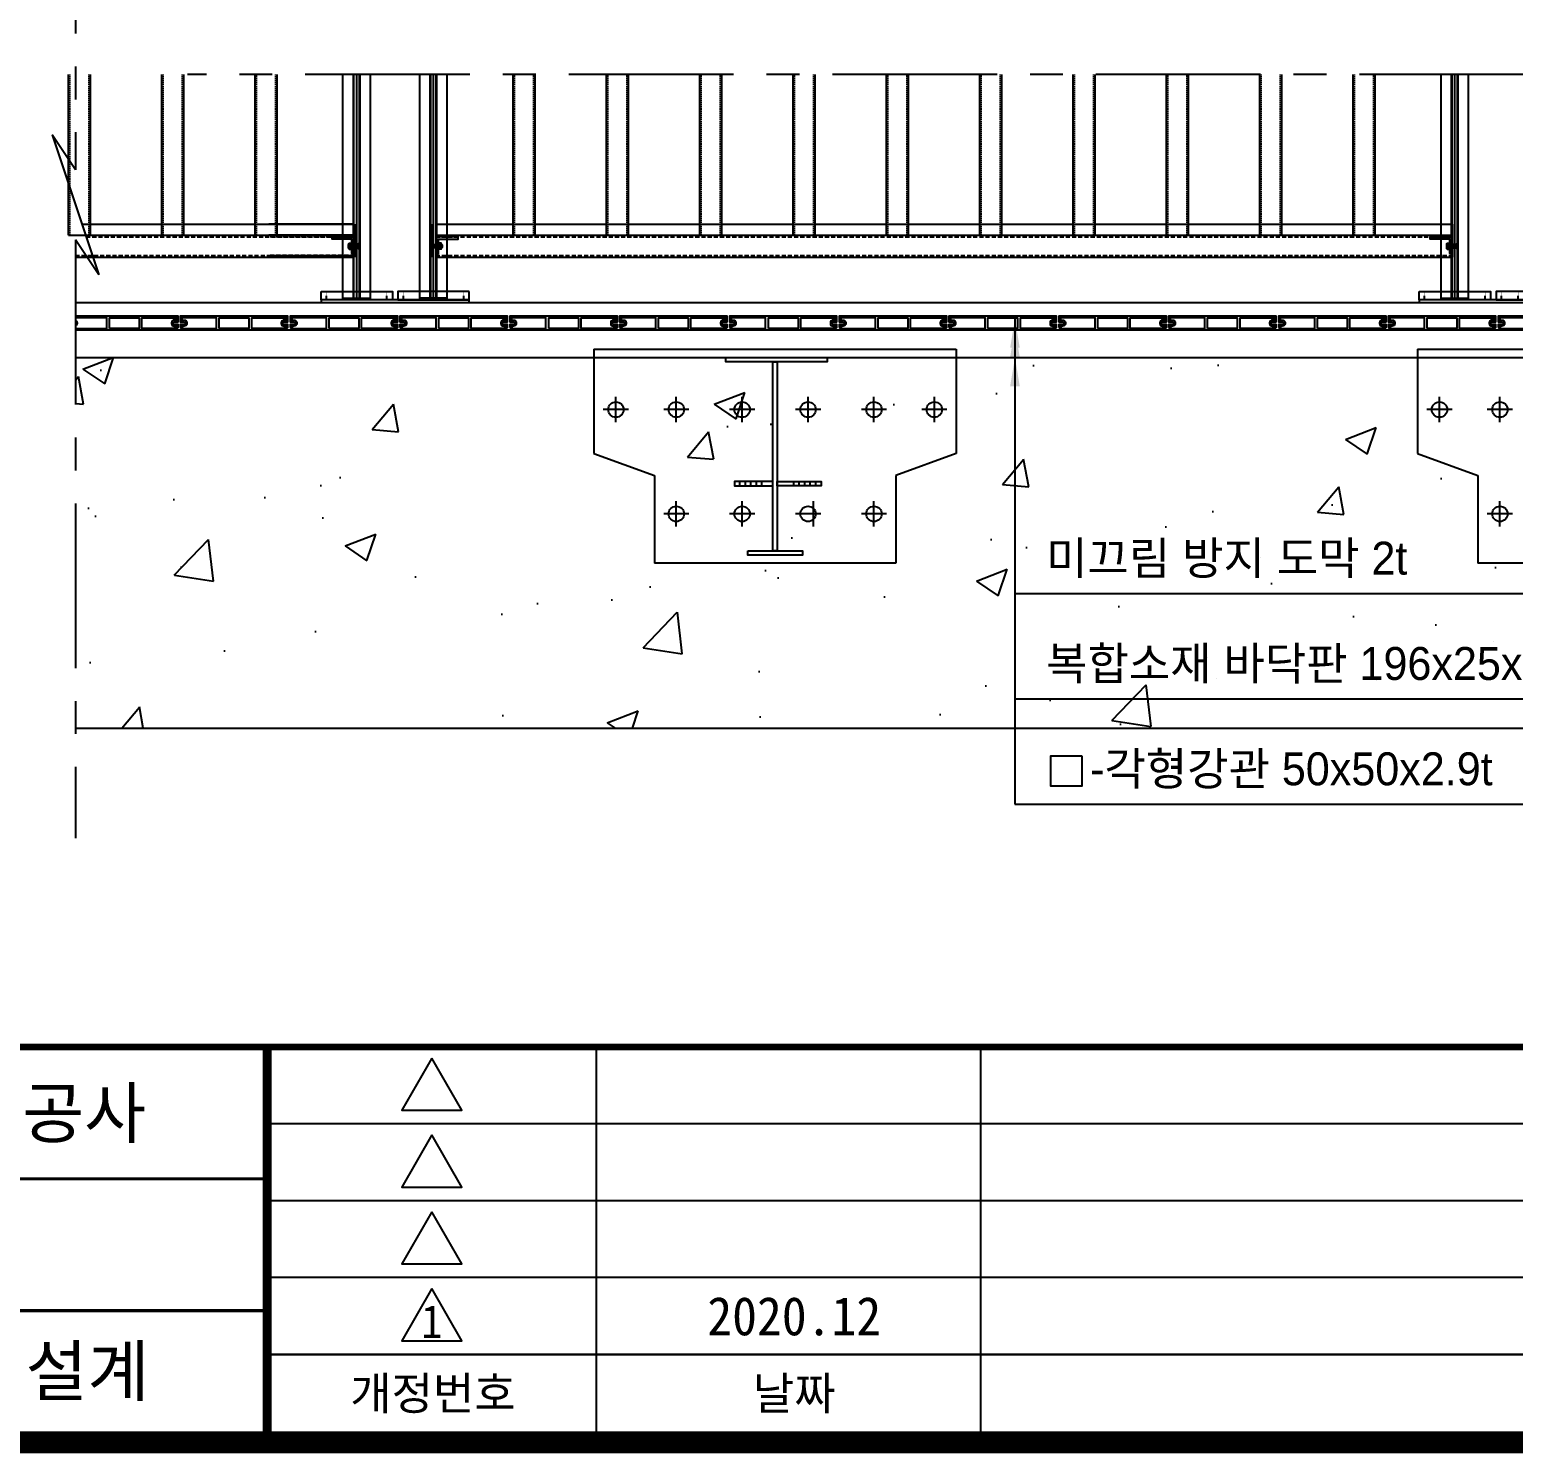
# Model space of a CAD drawing. Header units: millimetres. Extents: x 173610 to 224070, y -281283 to -269403.
# Drawn here: x 179277 to 181979, y -280903 to -278310 of the extents above; entities that cross this region are included whole.
import ezdxf
from ezdxf.enums import TextEntityAlignment as Align

# ---------------------------------------------------------------- set-up
doc = ezdxf.new("R2010")
doc.units = ezdxf.units.MM
for name, pattern in [('CENTER', [50.8, 31.75, -6.35, 6.35, -6.35]), ('CENTERX2', [4, 2.5, -0.5, 0.5, -0.5]), ('D_CENTER', [1.85, 1.5, -0.15, 0.05, -0.15]), ('HIDDEN', [0.375, 0.25, -0.125])]:
    doc.linetypes.add(name, pattern=pattern)
for name, color, linetype in [('CEN', 1, 'D_CENTER'), ('CEN01', 1, 'CENTER'), ('CX-BORD', 3, 'Continuous'), ('CX-BORD-LIN1', 4, 'Continuous'), ('CX-BORD-LIN2', 3, 'Continuous'), ('CX-BORD-TEX1', 7, 'Continuous'), ('CX-BORD-TEX2', 6, 'Continuous'), ('CX-BORD-TEX3', 4, 'Continuous'), ('DIM01', 1, 'Continuous'), ('DIM1', 1, 'Continuous'), ('TEXT02', 6, 'Continuous'), ('THIN', 3, 'Continuous'), ('TITLE01', 7, 'Continuous'), ('나사산', 1, 'Continuous'), ('난간기초', 4, 'Continuous'), ('난간발판', 4, 'Continuous'), ('은선', 2, 'HIDDEN'), ('중심선', 1, 'CENTER'), ('합성목재', 52, 'Continuous')]:
    doc.layers.add(name, color=color, linetype=linetype)
doc.styles.add('MLTMHTXT', font='Dotum_1.TTF')
doc.styles.add('TB_BTXT', font='H2GTRE_1.TTF')
doc.styles.add('TB_TEXT', font='')
doc.styles.add('돋움', font='Dotum_1.TTF')
doc.styles.get('TB_TEXT').set_extended_font_data('DotumChe')

# ---------------------------------------------------------------- blocks, each defined once
blk = doc.blocks.new('CXBLKA1')
at = {"layer": 'CX-BORD-LIN1', "const_width": 2}
blk.add_lwpolyline([(821, 20), (25, 20), (25, 574), (821, 574)], close=True, dxfattribs=at)
at = {"layer": 'CX-BORD-LIN1'}
for points, const_width in [([(821, 56), (25, 56)], 0.6), ([(305, 20), (305, 56)], 0.8)]:
    blk.add_lwpolyline(points, dxfattribs=dict(at, const_width=const_width))
at = {"layer": 'CX-BORD-LIN2'}
for p, q in [((335, 20), (335, 56)), ((370, 20), (370, 56))]:
    blk.add_line(p, q, dxfattribs=at)
for points in [[(320, 55), (317.26, 50.25), (322.74, 50.25)], [(320, 48), (317.26, 43.25), (322.74, 43.25)], [(320, 41), (317.26, 36.25), (322.74, 36.25)], [(320, 34), (317.26, 29.25), (322.74, 29.25)]]:
    blk.add_lwpolyline(points, close=True, dxfattribs=at)
for points in [[(611, 49), (305, 49)], [(611, 42), (305, 42)], [(611, 35), (305, 35)]]:
    blk.add_lwpolyline(points, dxfattribs=at)
for points, const_width in [([(305, 44), (145, 44)], 0.3), ([(305, 32), (145, 32)], 0.3), ([(611, 28), (305, 28)], 0.2)]:
    blk.add_lwpolyline(points, dxfattribs=dict(at, const_width=const_width))
at = {"layer": 'CX-BORD-TEX1', "style": 'TB_BTXT'}
blk.add_attdef('UD_TITLE', text='', height=10, dxfattribs=at).set_placement((423, 553), align=Align.MIDDLE_CENTER)
at = {"layer": 'CX-BORD-TEX1', "style": 'MLTMHTXT', "width": 0.8, "flags": 4}
blk.add_attdef('EI_NAME', (69.69, 43.65), '', height=6, dxfattribs=at)
at = {"layer": 'CX-BORD-TEX1', "style": 'TB_BTXT', "flags": 4}
blk.add_attdef('CI_NAME', text='', height=5, dxfattribs=at).set_placement((85, 28), align=Align.MIDDLE_CENTER)
at = {"layer": 'CX-BORD-TEX2', "style": 'TB_BTXT'}
blk.add_attdef('PI_CNAME', text='', height=5, dxfattribs=at).set_placement((40, 552), align=Align.BOTTOM_LEFT)
blk.add_attdef('UD_SUBTITLE', text='', height=7, dxfattribs=at).set_placement((423, 538), align=Align.MIDDLE_CENTER)
at = {"layer": 'CX-BORD-TEX3', "style": 'TB_TEXT'}
for s, p in [('개정번호', (320.1, 24.5)), ('날짜', (353, 24.5))]:
    blk.add_text(s, height=3, dxfattribs=at).set_placement(p, align=Align.MIDDLE)
at = {"layer": 'CX-BORD-TEX3', "style": 'TB_BTXT'}
blk.add_attdef('UD_CDNAME', text='', height=4, dxfattribs=at).set_placement((42, 544), align=Align.BOTTOM_LEFT)
at = {"layer": 'CX-BORD-TEX3', "style": 'TB_TEXT'}
for tag, height, p in [('DC_RDATE4', 3.5, (353, 52.5)), ('DC_RAPP4', 3.5, (510, 52.5)), ('DC_RCHK4', 3.5, (550, 52.5)), ('DC_RDGN4', 3.5, (590, 52.5)), ('DC_RNUM4', 3, (320, 52)), ('PI_TITLE', 4.5, (243, 50)), ('UD_CDIST', 4.5, (676, 50)), ('DC_RNUM3', 3, (320, 45)), ('DC_RDATE3', 3.5, (353, 45.4)), ('DC_RAPP3', 3.5, (510, 45.4)), ('DC_RCHK3', 3.5, (550, 45.4)), ('DC_RDGN3', 3.5, (590, 45.4)), ('FI_NAME', 4.5, (781, 44.87)), ('PI_CDNAME', 4.5, (243, 38)), ('DC_RNUM2', 3, (320, 38)), ('DC_RDATE2', 3.5, (353, 38.5)), ('DC_RAPP2', 3.5, (510, 38.5)), ('DC_RCHK2', 3.5, (550, 38.5)), ('DC_RDGN2', 3.5, (590, 38.5)), ('DA_HSCALE', 4.5, (658.5, 38)), ('DA_VSCALE', 4.5, (693, 38)), ('DI_TITLE', 4.5, (781, 37.87)), ('DC_RNUM1', 3, (320, 31)), ('DC_RDATE1', 3.5, (353, 31.5)), ('DC_RAPP1', 3.5, (510, 31.5)), ('DC_RCHK1', 3.5, (550, 31.5)), ('DC_RDGN1', 3.5, (590, 31.5)), ('DI_SUBTITLE', 3.5, (781, 30.87)), ('PA_CCLASS', 4.5, (204, 26.5)), ('PI_STAGE', 4.5, (283, 26.5)), ('DI_DRWNO', 4.5, (676, 26.5))]:
    blk.add_attdef(tag, text='', height=height, dxfattribs=at).set_placement(p, align=Align.MIDDLE_CENTER)
for tag, p in [('DC_RDES4', (377, 52.5)), ('DC_RDES3', (377, 45.4)), ('DC_RDES2', (377, 38.5)), ('DC_RDES1', (377, 31.5))]:
    blk.add_attdef(tag, text='', height=3.5, dxfattribs=at).set_placement(p, align=Align.MIDDLE_LEFT)
at = {"layer": 'CX-BORD-TEX3', "style": 'TB_TEXT', "flags": 1}
for tag, p in [('PI_ID', (24, 16)), ('PI_CCODE', (31, 16)), ('PA_DSDATE', (47, 16)), ('PA_DEDATE', (64, 16)), ('PA_CSDATE', (81, 16)), ('PA_CEDATE', (98, 16)), ('PA_CFDATE', (114, 16)), ('EI_ENAME', (132, 16)), ('EI_DEPT', (146, 16)), ('EI_PERSON', (158, 16)), ('EI_EMAIL', (174, 16)), ('CI_CATEG', (189, 16)), ('CI_ROLE', (204, 16)), ('CI_ONAME', (216, 16)), ('CI_ADDR', (232, 16)), ('CI_TEL', (246, 16)), ('CI_FAX', (257, 16)), ('CI_HPADDR', (270, 16)), ('CI_CODE', (287, 16)), ('CI_DEPT', (300, 16)), ('CI_PERSON', (312, 16)), ('CI_EMAIL', (329, 16)), ('CI_PROLE', (342, 16)), ('DI_MANCODE', (357, 16)), ('DI_CATEG', (377, 16)), ('DI_LDATE', (392, 16)), ('DI_PCLASS', (407, 16)), ('DI_MMCLASS', (424, 16)), ('DI_MSCLASS', (443, 16)), ('DI_ECLASS', (462, 16)), ('DI_FNAME', (478, 16)), ('DC_ONAME', (493, 16)), ('DC_NNAME', (510, 16)), ('FI_CODE', (529, 16)), ('FI_CLASS', (545, 16)), ('FI_ICODE1', (563, 16)), ('FI_ICODE2', (581, 16)), ('------------', (597, 16))]:
    blk.add_attdef(tag, p, '', height=2, dxfattribs=at)
blk = doc.blocks.new('bd')
at = {"color": 25}
for points in [[(-596, -18), (-591.5, -22.5), (-404.5, -22.5), (-400, -18), (-400, -12.5), (-407, -12.5, -0.414214), (-409, -10.5), (-409, -9.5, -0.414214), (-407, -7.5), (-400, -7.5), (-400, 2.5), (-596, 2.5), (-596, -7.5), (-589, -7.5, -0.414214), (-587, -9.5), (-587, -10.5, -0.414214), (-589, -12.5), (-596, -12.5)], [(-396, -18), (-391.5, -22.5), (-204.5, -22.5), (-200, -18), (-200, -12.5), (-207, -12.5, -0.414214), (-209, -10.5), (-209, -9.5, -0.414214), (-207, -7.5), (-200, -7.5), (-200, 2.5), (-396, 2.5), (-396, -7.5), (-389, -7.5, -0.414214), (-387, -9.5), (-387, -10.5, -0.414214), (-389, -12.5), (-396, -12.5)], [(-196, -18), (-191.5, -22.5), (-4.5, -22.5), (0, -18), (0, -12.5), (-7, -12.5, -0.414214), (-9, -10.5), (-9, -9.5, -0.414214), (-7, -7.5), (0, -7.5), (0, 2.5), (-196, 2.5), (-196, -7.5), (-189, -7.5, -0.414214), (-187, -9.5), (-187, -10.5, -0.414214), (-189, -12.5), (-196, -12.5)], [(-590.3, -19.5), (-530, -19.5), (-530, -0.5), (-593, -0.5), (-593, -4.5), (-589, -4.5, -0.414214), (-584, -9.5), (-584, -10.5, -0.414214), (-589, -15.5), (-593, -15.5), (-593, -16.8)], [(-403, -16.8), (-405.7, -19.5), (-466, -19.5), (-466, -0.5), (-403, -0.5), (-403, -4.5), (-407, -4.5, 0.414214), (-412, -9.5), (-412, -10.5, 0.414214), (-407, -15.5), (-403, -15.5)], [(-390.3, -19.5), (-330, -19.5), (-330, -0.5), (-393, -0.5), (-393, -4.5), (-389, -4.5, -0.414214), (-384, -9.5), (-384, -10.5, -0.414214), (-389, -15.5), (-393, -15.5), (-393, -16.8)], [(-203, -16.8), (-205.7, -19.5), (-266, -19.5), (-266, -0.5), (-203, -0.5), (-203, -4.5), (-207, -4.5, 0.414214), (-212, -9.5), (-212, -10.5, 0.414214), (-207, -15.5), (-203, -15.5)], [(-190.3, -19.5), (-130, -19.5), (-130, -0.5), (-193, -0.5), (-193, -4.5), (-189, -4.5, -0.414214), (-184, -9.5), (-184, -10.5, -0.414214), (-189, -15.5), (-193, -15.5), (-193, -16.8)], [(-3, -16.8), (-5.7, -19.5), (-66, -19.5), (-66, -0.5), (-3, -0.5), (-3, -4.5), (-7, -4.5, 0.414214), (-12, -9.5), (-12, -10.5, 0.414214), (-7, -15.5), (-3, -15.5)]]:
    blk.add_lwpolyline(points, format="xyb", close=True, dxfattribs=at)
for points in [[(-525, -19.5), (-525, -0.5), (-471, -0.5), (-471, -19.5)], [(-325, -19.5), (-325, -0.5), (-271, -0.5), (-271, -19.5)], [(-125, -19.5), (-125, -0.5), (-71, -0.5), (-71, -19.5)]]:
    blk.add_lwpolyline(points, close=True, dxfattribs=at)
blk = doc.blocks.new('A$C29D42A7D')
at = {"color": 7, "linetype": 'HIDDEN', "ltscale": 0.3}
for p, q in [((10, 0), (10, 15)), ((40, 0), (40, 15)), ((90, 0), (90, 15)), ((120, 0), (120, 15))]:
    blk.add_line(p, q, dxfattribs=at)
at = {"color": 7}
blk.add_lwpolyline([(0, 15), (130, 15), (130, 0), (0, 0)], close=True, dxfattribs=at)
blk = doc.blocks.new('A$C464C795C')
for p, q in [((0, 0), (0, 8.5)), ((0, 8.5), (1.3, 8.5)), ((1.3, 5.1), (0, 3.8)), ((1.3, 4.7), (0, 3.4)), ((1.3, 8.5), (1.3, 0)), ((1.3, 0), (0, 0))]:
    blk.add_line(p, q)
at = {"layer": '은선'}
for p, q in [((1.3, 6.8), (0, 6.8)), ((1.3, 1.7), (0, 1.7))]:
    blk.add_line(p, q, dxfattribs=at)
blk = doc.blocks.new('A$C47B37F7C')
for p, q in [((0, 8.6), (0.4, 9.2)), ((0, 0.6), (0, 8.6)), ((0.4, 0), (0, 0.6)), ((3.6, 9.2), (0.4, 9.2)), ((3.6, 6.9), (0.4, 6.9)), ((3.6, 2.3), (0.4, 2.3)), ((4, 8.6), (3.6, 9.2)), ((3.6, 0), (4, 0.6)), ((4, 0.6), (4, 8.6)), ((3.6, 0), (0.4, 0))]:
    blk.add_line(p, q)
for centre, radius, start, end in [((2, 8.1), 2.04, 145.591, 214.409), ((8, 4.6), 8, 162.8014, 179.5998), ((8, 4.7), 8, 180.4002, 197.1986), ((2, 1.2), 2.04, 145.591, 214.409), ((2, 8.1), 2.04, 325.591, 34.409), ((-4, 4.6), 8, 0.4002, 17.1986), ((-4, 4.7), 8, 342.8014, 359.5998), ((2, 1.2), 2.04, 325.591, 34.409)]:
    blk.add_arc(centre, radius, start, end)
blk = doc.blocks.new('A$C48B11D0F')
for name, p in [('A$C464C795C', (0, 0.4)), ('A$C47B37F7C', (1.3, 0))]:
    blk.add_blockref(name, p)
blk = doc.blocks.new('A$C4495370E')
for p, q in [((0, 12), (0, 0)), ((0, 12), (0.4, 12)), ((0, 0), (0.4, 0)), ((3.4, 9), (0.4, 12)), ((0.4, 12), (0.4, 0)), ((3.4, 3), (0.4, 0)), ((3.4, 9), (19.9, 9)), ((3.4, 3), (3.4, 9)), ((19.9, 3), (3.4, 3)), ((4.5, 9), (4.5, 3)), ((19.9, 9), (19.9, 3))]:
    blk.add_line(p, q)
blk.add_lwpolyline([(0, 5.5), (0.5, 5.5, 1), (0.5, 6.5), (0, 6.5)], format="xyb")
blk.add_lwpolyline([(19.9, 9), (20.4, 8.5), (20.4, 3.5), (19.9, 3)])
at = {"layer": '나사산'}
for p, q in [((4.5, 8.5), (3.6, 9)), ((4.5, 3.5), (3.6, 3)), ((20.4, 8.5), (4.5, 8.5)), ((20.4, 3.5), (4.5, 3.5))]:
    blk.add_line(p, q, dxfattribs=at)
at = {"layer": '중심선', "linetype": 'CENTER', "ltscale": 0.1}
blk.add_line((0, 6), (20.4, 6), dxfattribs=at)
blk = doc.blocks.new('A$C090F4414')
at = {"color": 4, "xscale": -0.5, "yscale": 0.5, "zscale": 0.5}
blk.add_blockref('A$C4495370E', (10.2, 0), dxfattribs=at)
at = {"xscale": -0.6, "yscale": 0.6, "zscale": 0.6}
blk.add_blockref('A$C48B11D0F', (3.7, 0.2), dxfattribs=at)

msp = doc.modelspace()

# ---------------------------------------------------------------- hatches: boundary and pattern name
h = msp.add_hatch()
h.set_pattern_fill('AR-CONC', color=253, scale=80, style=0)
h.set_pattern_definition([(50, (280033.4, -350555.43), (573.8081, -50.2017), [60, -660]), (355, (280033.4, -350555.43), (-111.001, 601.7537), [48, -528]), (100.4514, (280081.24, -350559.6), (462.8075, 551.5516), [50.9922, -560.9137]), (46.1842, (280033.4, -350395.4), (853.793, -132.4152), [90, -990]), (96.6356, (280104.6, -350406.5), (747.73, 779.2943), [76.488, -841.3704]), (351.1842, (280033.4, -350395.4), (747.7296, 779.295), [72, -792]), (21, (280113.4, -350435.43), (477.5256, -322.0951), [60, -660]), (326, (280113.4, -350435.43), (194.6523, 580.12), [48, -528]), (71.4514, (280153.2, -350462.3), (672.178, 258.0244), [50.9922, -560.9137]), (37.5, (280033.42, -350555.43), (9.7279, 266.3151), [0, -521.6, 0, -536, 0, -530]), (7.5, (280033.42, -350555.43), (210.4556, 315.5294), [0, -305.6, 0, -509.6, 0, -202]), (327.5, (279855.02, -350555.43), (427.05795, -18.0439), [0, -200, 0, -624, 0, -828]), (317.5, (279775.02, -350555.43), (466.5489, 80.084), [0, -260, 0, -414.4, 0, -588])])
h.paths.add_polyline_path([(186242.8436, -279581.8729), (186242.8436, -279261.8729), (186042.8436, -279261.8729), (186042.8436, -278906.8729), (185822.8966, -278906.8729), (184442.8436, -278906.8729), (184442.8436, -279261.8729), (184042.8436, -279261.8729), (184042.8436, -278906.8729), (183661.6342, -278906.8729), (183661.6342, -279581.8729)])
h.paths.add_polyline_path([(183661.6342, -279581.8729), (183661.6342, -278906.8729), (182584.8687, -278906.8729), (182442.8436, -278906.8729), (182442.8436, -279261.8729), (182042.8436, -279261.8729), (182042.8436, -278906.8729), (181192.2057, -278906.8729), (181192.2057, -279581.8729)])
h.paths.add_polyline_path([(179360.493, -278906.8729), (179360.493, -279581.8729), (181192.2057, -279581.8729), (181192.2057, -278906.8729), (180442.8436, -278906.8729), (180442.8436, -279261.8729), (180042.8436, -279261.8729), (180042.8436, -278906.8729)])
h.paths.add_polyline_path([(189144.0949, -279581.8729), (189144.0949, -278906.8729), (188442.8436, -278906.8729), (188442.8436, -279261.8729), (188042.8436, -279261.8729), (188042.8436, -278906.8729), (186442.8436, -278906.8729), (186442.8436, -279261.8729), (186242.8436, -279261.8729), (186242.8436, -279581.8729)])

# ---------------------------------------------------------------- linework, layer by layer
at = {"color": 5}
for p, q in [((179347.8436, -278684.3729), (179347.8436, -278391.3147)), ((179387.8436, -278684.3729), (179387.8436, -278391.3147)), ((179517.8436, -278684.3729), (179517.8436, -278391.3147)), ((179557.8436, -278684.3729), (179557.8436, -278391.3147)), ((179687.8436, -278684.3729), (179687.8436, -278391.3147)), ((179727.8436, -278684.3729), (179727.8436, -278391.3147)), ((179727.8436, -278684.3729), (179727.8436, -278391.3147)), ((180157.8436, -278684.3729), (180157.8436, -278391.3147)), ((180197.8436, -278684.3729), (180197.8436, -278391.3147)), ((180327.8436, -278684.3729), (180327.8436, -278391.3147)), ((180367.8436, -278684.3729), (180367.8436, -278391.3147)), ((180497.8436, -278684.3729), (180497.8436, -278391.3147)), ((180537.8436, -278684.3729), (180537.8436, -278391.3147)), ((180667.8436, -278684.3729), (180667.8436, -278391.3147)), ((180707.8436, -278684.3729), (180707.8436, -278391.3147)), ((180837.8436, -278684.3729), (180837.8436, -278391.3147)), ((180877.8436, -278684.3729), (180877.8436, -278391.3147)), ((181007.8436, -278684.3729), (181007.8436, -278391.3147)), ((181047.8436, -278684.3729), (181047.8436, -278391.3147)), ((181177.8436, -278684.3729), (181177.8436, -278391.3147)), ((181217.8436, -278684.3729), (181217.8436, -278391.3147)), ((181347.8436, -278684.3729), (181347.8436, -278391.3147)), ((181387.8436, -278684.3729), (181387.8436, -278391.3147)), ((181517.8436, -278684.3729), (181517.8436, -278391.3147)), ((181557.8436, -278684.3729), (181557.8436, -278391.3147)), ((181687.8436, -278684.3729), (181687.8436, -278391.3147)), ((181727.8436, -278684.3729), (181727.8436, -278391.3147)), ((179347.8436, -278684.3729), (179387.8436, -278684.3729)), ((179517.8436, -278684.3729), (179557.8436, -278684.3729)), ((179687.8436, -278684.3729), (179727.8436, -278684.3729)), ((179727.8436, -278684.3729), (179712.8436, -278684.3729)), ((180157.8436, -278684.3729), (180197.8436, -278684.3729)), ((180327.8436, -278684.3729), (180367.8436, -278684.3729)), ((180497.8436, -278684.3729), (180537.8436, -278684.3729)), ((180667.8436, -278684.3729), (180707.8436, -278684.3729)), ((180837.8436, -278684.3729), (180877.8436, -278684.3729)), ((181007.8436, -278684.3729), (181047.8436, -278684.3729)), ((181177.8436, -278684.3729), (181217.8436, -278684.3729)), ((181347.8436, -278684.3729), (181387.8436, -278684.3729)), ((181517.8436, -278684.3729), (181557.8436, -278684.3729)), ((181687.8436, -278684.3729), (181727.8436, -278684.3729))]:
    msp.add_line(p, q, dxfattribs=at)
at = {"color": 5, "linetype": 'HIDDEN', "ltscale": 10}
for p, q in [((179350.2436, -278684.3729), (179350.2436, -278391.3147)), ((179385.4436, -278684.3729), (179385.4436, -278391.3147)), ((179520.2436, -278684.3729), (179520.2436, -278391.3147)), ((179555.4436, -278684.3729), (179555.4436, -278391.3147)), ((179690.2436, -278684.3729), (179690.2436, -278391.3147)), ((179725.4436, -278684.3729), (179725.4436, -278391.3147)), ((179725.4436, -278684.3729), (179725.4436, -278391.3147)), ((180160.2436, -278684.3729), (180160.2436, -278391.3147)), ((180195.4436, -278684.3729), (180195.4436, -278391.3147)), ((180330.2436, -278684.3729), (180330.2436, -278391.3147)), ((180365.4436, -278684.3729), (180365.4436, -278391.3147)), ((180500.2436, -278684.3729), (180500.2436, -278391.3147)), ((180535.4436, -278684.3729), (180535.4436, -278391.3147)), ((180670.2436, -278684.3729), (180670.2436, -278391.3147)), ((180705.4436, -278684.3729), (180705.4436, -278391.3147)), ((180840.2436, -278684.3729), (180840.2436, -278391.3147)), ((180875.4436, -278684.3729), (180875.4436, -278391.3147)), ((181010.2436, -278684.3729), (181010.2436, -278391.3147)), ((181045.4436, -278684.3729), (181045.4436, -278391.3147)), ((181180.2436, -278684.3729), (181180.2436, -278391.3147)), ((181215.4436, -278684.3729), (181215.4436, -278391.3147)), ((181350.2436, -278684.3729), (181350.2436, -278391.3147)), ((181385.4436, -278684.3729), (181385.4436, -278391.3147)), ((181520.2436, -278684.3729), (181520.2436, -278391.3147)), ((181555.4436, -278684.3729), (181555.4436, -278391.3147)), ((181690.2436, -278684.3729), (181690.2436, -278391.3147)), ((181725.4436, -278684.3729), (181725.4436, -278391.3147))]:
    msp.add_line(p, q, dxfattribs=at)
for p, q in [((179847.8436, -278798.8729), (179847.8436, -278391.3147)), ((179897.8436, -278798.8729), (179897.8436, -278391.3147)), ((179987.8435, -278798.8729), (179987.8435, -278391.3147)), ((180037.8435, -278798.8729), (180037.8435, -278391.3147)), ((181847.8436, -278798.8729), (181847.8436, -278391.3147)), ((181897.8436, -278798.8729), (181897.8436, -278391.3147)), ((179847.8436, -278798.8729), (179897.8436, -278798.8729)), ((180037.8435, -278798.8729), (179987.8435, -278798.8729)), ((181847.8436, -278798.8729), (181897.8436, -278798.8729)), ((179712.8436, -278806.8729), (189144.0949, -278806.8729))]:
    msp.add_line(p, q)
at = {"linetype": 'HIDDEN'}
for p, q in [((179866.8436, -278798.8729), (179866.8436, -278391.3147)), ((179867.8436, -278798.8729), (179867.8436, -278391.3147)), ((179877.8436, -278798.8729), (179877.8436, -278391.3147)), ((179878.8436, -278798.8729), (179878.8436, -278391.3147)), ((180006.8435, -278798.8729), (180006.8435, -278391.3147)), ((180007.8435, -278798.8729), (180007.8435, -278391.3147)), ((180017.8435, -278798.8729), (180017.8435, -278391.3147)), ((180018.8435, -278798.8729), (180018.8435, -278391.3147)), ((181866.8436, -278798.8729), (181866.8436, -278391.3147)), ((181867.8436, -278798.8729), (181867.8436, -278391.3147)), ((181877.8436, -278798.8729), (181877.8436, -278391.3147)), ((181878.8436, -278798.8729), (181878.8436, -278391.3147))]:
    msp.add_line(p, q, dxfattribs=at)
at = {"color": 1}
for p, q in [((179872.8436, -278798.8729), (179872.8436, -278391.3147)), ((180012.8436, -278798.8729), (180012.8436, -278391.3147)), ((181872.8436, -278798.8729), (181872.8436, -278391.3147))]:
    msp.add_line(p, q, dxfattribs=at)
at = {"color": 4}
for p, q in [((179372.2661, -278664.3729), (179867.8436, -278664.3729)), ((179868.8436, -278664.3729), (179712.8436, -278664.3729)), ((179868.8436, -278664.3729), (179868.8436, -278724.3729)), ((180008.8436, -278664.3729), (180008.8436, -278724.3729)), ((180016.8436, -278664.3729), (181867.8436, -278664.3729)), ((180016.8436, -278664.3729), (180016.8436, -278724.3729)), ((181867.8436, -278664.3729), (181867.8436, -278724.3729)), ((179378.9327, -278684.3729), (179867.8436, -278684.3729)), ((179868.8436, -278684.3729), (179712.8436, -278684.3729)), ((180016.8436, -278684.3729), (181867.8436, -278684.3729)), ((179360.493, -278724.3729), (179867.8436, -278724.3729)), ((179868.8436, -278724.3729), (179712.8436, -278724.3729)), ((180016.8436, -278724.3729), (181867.8436, -278724.3729))]:
    msp.add_line(p, q, dxfattribs=at)
at = {"color": 4, "linetype": 'HIDDEN', "ltscale": 30}
for p, q in [((179379.9327, -278687.3729), (179867.8436, -278687.3729)), ((179868.8436, -278687.3729), (179712.8436, -278687.3729)), ((180016.8436, -278687.3729), (181867.8436, -278687.3729)), ((179360.493, -278721.3729), (179867.8436, -278721.3729)), ((179868.8436, -278721.3729), (179712.8436, -278721.3729)), ((180016.8436, -278721.3729), (181867.8436, -278721.3729))]:
    msp.add_line(p, q, dxfattribs=at)
at = {"color": 3}
msp.add_line((179360.493, -279581.8729), (189144.0949, -279581.8729), dxfattribs=at)
at = {"color": 94}
for points in [[(179867.8436, -278687.3729), (179867.8436, -278717.3729), (179863.8436, -278717.3729), (179863.8436, -278691.3729), (179827.8436, -278691.3729), (179827.8436, -278687.3729)], [(180017.8436, -278687.3729), (180017.8436, -278717.3729), (180021.8436, -278717.3729), (180021.8436, -278691.3729), (180057.8436, -278691.3729), (180057.8436, -278687.3729)], [(181867.8436, -278687.3729), (181867.8436, -278717.3729), (181863.8436, -278717.3729), (181863.8436, -278691.3729), (181827.8436, -278691.3729), (181827.8436, -278687.3729)]]:
    msp.add_lwpolyline(points, close=True, dxfattribs=at)
at = {"color": 1}
for points in [[(179807.8436, -278801.8729), (179807.8436, -278806.8729), (180077.8436, -278806.8729), (180077.8436, -278801.8729), (179807.8436, -278801.8729)], [(181807.8436, -278801.8729), (181807.8436, -278806.8729), (182077.8436, -278806.8729), (182077.8436, -278801.8729), (181807.8436, -278801.8729)], [(181807.8436, -278801.8729), (181807.8436, -278806.8729), (182077.8436, -278806.8729), (182077.8436, -278801.8729), (181807.8436, -278801.8729)]]:
    msp.add_lwpolyline(points, dxfattribs=at)
at = {"color": 25}
for points in [[(179360.493, -278856.8729), (179543.0329, -278856.8729), (179547.5329, -278852.3729), (179547.5329, -278846.8729), (179540.5329, -278846.8729, -0.414213562), (179538.5329, -278844.8729), (179538.5329, -278843.8729, -0.414213562), (179540.5329, -278841.8729), (179547.5329, -278841.8729), (179547.5329, -278831.8729), (179360.493, -278831.8729)], [(179360.493, -278839.2732, -0.300580814), (179363.5329, -278843.8729), (179363.5329, -278844.8729, -0.300580814), (179360.493, -278849.4727, -0.300580814)], [(179360.493, -278843.4757, -0.050028558), (179360.5329, -278843.8729), (179360.5329, -278844.8729, -0.050028558), (179360.493, -278845.2702, -0.050028558)]]:
    msp.add_lwpolyline(points, format="xyb", dxfattribs=at)
msp.add_lwpolyline([(179360.493, -278853.8729), (179417.5329, -278853.8729), (179417.5329, -278834.8729), (179360.493, -278834.8729)], dxfattribs=at)
msp.add_lwpolyline([(179422.5329, -278853.8729), (179422.5329, -278834.8729), (179476.5329, -278834.8729), (179476.5329, -278853.8729)], close=True, dxfattribs=at)
msp.add_lwpolyline([(179544.5329, -278851.1303), (179541.7902, -278853.8729), (179481.5329, -278853.8729), (179481.5329, -278834.8729), (179544.5329, -278834.8729), (179544.5329, -278838.8729), (179540.5329, -278838.8729, 0.414213562), (179535.5329, -278843.8729), (179535.5329, -278844.8729, 0.414213562), (179540.5329, -278849.8729), (179544.5329, -278849.8729)], format="xyb", close=True, dxfattribs=at)
at = {"layer": 'CEN', "linetype": 'CENTER', "ltscale": 100}
for p, q in [((180344.8881, -279024.8235), (180344.8881, -278978.9223)), ((180454.8881, -279024.8235), (180454.8881, -278978.9223)), ((180574.8881, -279024.8235), (180574.8881, -278978.9223)), ((180694.8881, -279024.8235), (180694.8881, -278978.9223)), ((180814.8881, -279024.8235), (180814.8881, -278978.9223)), ((180924.8881, -279024.8235), (180924.8881, -278978.9223)), ((181844.8881, -279024.8235), (181844.8881, -278978.9223)), ((181954.8881, -279024.8235), (181954.8881, -278978.9223)), ((180367.8387, -279001.8729), (180321.9376, -279001.8729)), ((180477.8387, -279001.8729), (180431.9376, -279001.8729)), ((180597.8387, -279001.8729), (180551.9376, -279001.8729)), ((180717.8387, -279001.8729), (180671.9376, -279001.8729)), ((180837.8387, -279001.8729), (180791.9376, -279001.8729)), ((180947.8387, -279001.8729), (180901.9376, -279001.8729)), ((181867.8387, -279001.8729), (181821.9376, -279001.8729)), ((181977.8387, -279001.8729), (181931.9376, -279001.8729)), ((180454.8881, -279214.8235), (180454.8881, -279168.9223)), ((180574.8881, -279214.8235), (180574.8881, -279168.9223)), ((180704.8881, -279214.8235), (180704.8881, -279168.9223)), ((180814.8881, -279214.8235), (180814.8881, -279168.9223)), ((181954.8881, -279214.8235), (181954.8881, -279168.9223)), ((180477.8387, -279191.8729), (180431.9376, -279191.8729)), ((180597.8387, -279191.8729), (180551.9376, -279191.8729)), ((180717.8387, -279191.8729), (180671.9376, -279191.8729)), ((180837.8387, -279191.8729), (180791.9376, -279191.8729)), ((181977.8387, -279191.8729), (181931.9376, -279191.8729))]:
    msp.add_line(p, q, dxfattribs=at)
at = {"layer": 'CEN01', "linetype": 'CENTERX2', "ltscale": 120}
for points in [[(179360.493, -276576.811), (179360.493, -278565.3528), (179318.0257, -278501.6518), (179402.9604, -278756.4558), (179360.493, -278692.7548), (179360.493, -279782.302)], [(185070.2455, -278348.8474), (184815.4415, -278433.782), (184879.1425, -278391.3147), (179564.7261, -278391.3147)]]:
    msp.add_lwpolyline(points, dxfattribs=at)
at = {"layer": 'DIM01'}
for p, q in [((181071.6819, -278836.8729), (181071.6819, -279720.328)), ((181071.6819, -279336.5936), (182205.6417, -279336.5936)), ((181071.6819, -279528.4608), (182205.6417, -279528.4608)), ((181071.6819, -279720.328), (182205.6417, -279720.328))]:
    msp.add_line(p, q, dxfattribs=at)
at = {"layer": 'DIM01', "extrusion": (0, 0, -1)}
for points in [[(-181062.8989, -278889.3771), (-181071.6819, -278836.8826), (-181080.3989, -278889.3881)], [(-181062.8989, -278906.3674), (-181071.6819, -278853.8729), (-181080.3989, -278906.3784)], [(-181062.8989, -278959.3674), (-181071.6819, -278906.8729), (-181080.3989, -278959.3784)]]:
    msp.add_solid(points, dxfattribs=at)
at = {"layer": 'DIM1', "color": 1}
for p, q in [((180570.8881, -279140.8729), (180570.8881, -279132.8729)), ((180580.8881, -279140.8729), (180580.8881, -279132.8729)), ((180590.8881, -279140.8729), (180590.8881, -279132.8729)), ((180600.8881, -279140.8729), (180600.8881, -279132.8729)), ((180678.8881, -279140.8729), (180678.8881, -279132.8729)), ((180688.8881, -279140.8729), (180688.8881, -279132.8729)), ((180698.8881, -279140.8729), (180698.8881, -279132.8729)), ((180708.8881, -279140.8729), (180708.8881, -279132.8729))]:
    msp.add_line(p, q, dxfattribs=at)
at = {"layer": 'TEXT02', "color": 7}
msp.add_lwpolyline([(181194.2407, -279632.9648), (181136.2487, -279632.9648), (181136.2487, -279687.414), (181194.2407, -279687.414)], close=True, dxfattribs=at)
at = {"layer": 'THIN'}
for p, q in [((180610.8881, -279140.8729), (180610.8881, -279132.8729)), ((180668.8881, -279140.8729), (180668.8881, -279132.8729))]:
    msp.add_line(p, q, dxfattribs=at)
for points in [[(180630.8881, -279132.8729), (180560.8881, -279132.8729), (180560.8881, -279140.8729), (180630.8881, -279140.8729)], [(180638.8881, -279132.8729), (180718.8881, -279132.8729), (180718.8881, -279140.8729), (180638.8881, -279140.8729)]]:
    msp.add_lwpolyline(points, close=True, dxfattribs=at)
at = {"layer": 'TITLE01', "color": 0}
for centre in [(180344.8881, -279001.8729), (180454.8881, -279001.8729), (180574.8881, -279001.8729), (180694.8881, -279001.8729), (180814.8881, -279001.8729), (180924.8881, -279001.8729), (181844.8881, -279001.8729), (181954.8881, -279001.8729), (180454.8881, -279191.8729), (180574.8881, -279191.8729), (180694.8881, -279191.8729), (180814.8881, -279191.8729), (181954.8881, -279191.8729)]:
    msp.add_circle(centre, 14, dxfattribs=at)
at = {"layer": '난간기초'}
for p, q in [((179360.493, -278806.8729), (189144.0949, -278806.8729)), ((180304.8881, -278891.8729), (180964.8881, -278891.8729)), ((181804.8881, -278891.8729), (182464.8881, -278891.8729)), ((180854.8881, -279281.8729), (180414.8881, -279281.8729)), ((182354.8881, -279281.8729), (181914.8881, -279281.8729))]:
    msp.add_line(p, q, dxfattribs=at)
for points in [[(180544.8881, -278906.8729), (180729.8881, -278906.8729), (180729.8881, -278914.8729), (180544.8881, -278914.8729)], [(180630.8881, -278914.8729), (180638.8881, -278914.8729), (180638.8881, -279258.8729), (180630.8881, -279258.8729)], [(180584.8881, -279258.8729), (180684.8881, -279258.8729), (180684.8881, -279266.8729), (180584.8881, -279266.8729)]]:
    msp.add_lwpolyline(points, close=True, dxfattribs=at)
at = {"layer": '난간발판'}
for p, q in [((180304.8881, -278891.8729), (180304.8881, -279081.8729)), ((180964.8881, -278891.8729), (180964.8881, -279081.8729)), ((181804.8881, -278891.8729), (181804.8881, -279081.8729)), ((180304.8881, -279081.8729), (180414.8881, -279121.8729)), ((180964.8881, -279081.8729), (180854.8881, -279121.8729)), ((181804.8881, -279081.8729), (181914.8881, -279121.8729)), ((180414.8881, -279121.8729), (180414.8881, -279281.8729)), ((180854.8881, -279121.8729), (180854.8881, -279281.8729)), ((181914.8881, -279121.8729), (181914.8881, -279281.8729))]:
    msp.add_line(p, q, dxfattribs=at)
at = {"layer": '합성목재', "color": 0}
for p, q in [((179360.493, -278856.8729), (182587.2856, -278856.8729)), ((179360.493, -278906.8729), (182584.8687, -278906.8729))]:
    msp.add_line(p, q, dxfattribs=at)

# ---------------------------------------------------------------- block references
at = {"color": 3, "yscale": 2, "zscale": 2}
for p, xscale in [((179857.4441, -278710.3727), 2), ((180028.243, -278710.3727), -2), ((181857.4441, -278710.3727), 2)]:
    msp.add_blockref('A$C090F4414', p, dxfattribs=dict(at, xscale=xscale))
at = {"color": 3}
for p in [(179807.8436, -278801.8729), (181807.8436, -278801.8729)]:
    msp.add_blockref('A$C29D42A7D', p, dxfattribs=at)
at = {"color": 3, "xscale": -1}
for p in [(180077.8436, -278801.8729), (182077.8436, -278801.8729)]:
    msp.add_blockref('A$C29D42A7D', p, dxfattribs=at)
at = {"layer": 'CX-BORD'}
ref = msp.add_blockref('CXBLKA1', (173609.6593, -281283.0251), dxfattribs=dict(at, xscale=20, yscale=20, zscale=20))
ref.add_attrib('PI_TITLE', '(가칭)배곧대교 민간투자사업 건설공사', dxfattribs={"layer": 'CX-BORD-TEX3', "height": 90, "style": 'TB_TEXT'}).set_placement((178469.6593, -280283.0251), align=Align.MIDDLE_CENTER)
ref.add_attrib('PI_STAGE', '실시설계', dxfattribs={"layer": 'CX-BORD-TEX3', "height": 90, "style": 'TB_TEXT'}).set_placement((179269.6593, -280753.0251), align=Align.MIDDLE_CENTER)
ref.add_attrib('DC_RNUM1', '1', dxfattribs={"layer": 'CX-BORD-TEX3', "height": 60, "style": 'TB_TEXT'}).set_placement((180009.6593, -280663.0251), align=Align.MIDDLE_CENTER)
ref.add_attrib('DC_RDATE1', '2020.12', dxfattribs={"layer": 'CX-BORD-TEX3', "height": 70, "style": 'TB_TEXT'}).set_placement((180669.6593, -280653.0251), align=Align.MIDDLE_CENTER)
at = {"layer": '합성목재'}
for p in [(180147.5329, -278834.3729), (180747.5329, -278834.3729), (181347.5329, -278834.3729), (181947.5329, -278834.3729), (182547.5329, -278834.3729)]:
    msp.add_blockref('bd', p, dxfattribs=at)

# ---------------------------------------------------------------- texts
at = {"layer": 'TEXT02', "color": 7, "style": '돋움'}
for s, p in [('미끄림 방지 도막 2t', (181128.5096, -279302.4688)), ('복합소재 바닥판 196x25x3t', (181128.5096, -279494.336)), ('-각형강관 50x50x2.9t', (181208.593, -279686.2032))]:
    msp.add_text(s, height=60, dxfattribs=at).set_placement(p)

doc.saveas('drawing.dxf')
